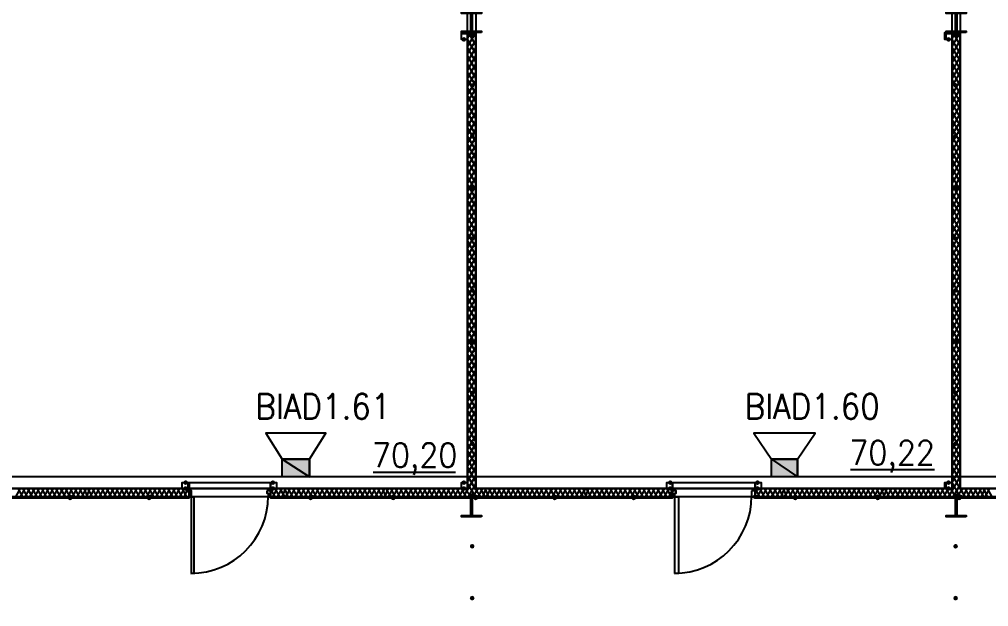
# Model space of a CAD drawing. Header units: millimetres. Extents: x 0 to 420, y 0 to 297.
# Drawn here: x 173.86 to 208.66, y 182.07 to 203.16 of the extents above; entities that cross this region are included whole.
import ezdxf

# ---------------------------------------------------------------- set-up
doc = ezdxf.new("R2010")
doc.units = ezdxf.units.MM
doc.layers.get('0').update_dxf_attribs({"linetype": 'CONTINUOUS'})
doc.styles.get("Standard").update_dxf_attribs({"font": 'STANDARD'})

msp = doc.modelspace()

# ---------------------------------------------------------------- hatches: boundary and pattern name
at = {"true_color": 0x000007}
for points in [[(190.203667, 202.607333), (190.178796, 202.547537), (190.119, 202.522667), (190.059204, 202.547537), (190.034333, 202.607333), (190.059204, 202.667129), (190.119, 202.692), (190.178796, 202.667129)], [(207.560333, 202.607333), (207.535462, 202.547537), (207.475667, 202.522667), (207.415871, 202.547537), (207.391, 202.607333), (207.415871, 202.667129), (207.475667, 202.692), (207.535462, 202.667129)], [(189.907333, 202.438), (189.882462, 202.378204), (189.822667, 202.353333), (189.762871, 202.378204), (189.738, 202.438), (189.762871, 202.497796), (189.822667, 202.522667), (189.882462, 202.497796)], [(207.306333, 202.438), (207.281462, 202.378204), (207.221667, 202.353333), (207.161871, 202.378204), (207.137, 202.438), (207.161871, 202.497796), (207.221667, 202.522667), (207.281462, 202.497796)], [(190.203667, 200.787), (190.178796, 200.727204), (190.119, 200.702333), (190.059204, 200.727204), (190.034333, 200.787), (190.059204, 200.846796), (190.119, 200.871667), (190.178796, 200.846796)], [(207.560333, 200.787), (207.535462, 200.727204), (207.475667, 200.702333), (207.415871, 200.727204), (207.391, 200.787), (207.415871, 200.846796), (207.475667, 200.871667), (207.535462, 200.846796)], [(190.203667, 198.966667), (190.178796, 198.906871), (190.119, 198.882), (190.059204, 198.906871), (190.034333, 198.966667), (190.059204, 199.026462), (190.119, 199.051333), (190.178796, 199.026463)], [(207.560333, 198.966667), (207.535462, 198.906871), (207.475667, 198.882), (207.415871, 198.906871), (207.391, 198.966667), (207.415871, 199.026462), (207.475667, 199.051333), (207.535462, 199.026463)], [(190.203667, 197.104), (190.178796, 197.044204), (190.119, 197.019333), (190.059204, 197.044204), (190.034333, 197.104), (190.059204, 197.163796), (190.119, 197.188667), (190.178796, 197.163796)], [(207.560333, 197.104), (207.535462, 197.044204), (207.475667, 197.019333), (207.415871, 197.044204), (207.391, 197.104), (207.415871, 197.163796), (207.475667, 197.188667), (207.535462, 197.163796)], [(190.203667, 195.283667), (190.178796, 195.223871), (190.119, 195.199), (190.059204, 195.223871), (190.034333, 195.283667), (190.059204, 195.343462), (190.119, 195.368333), (190.178796, 195.343463)], [(207.560333, 195.283667), (207.535462, 195.223871), (207.475667, 195.199), (207.415871, 195.223871), (207.391, 195.283667), (207.415871, 195.343462), (207.475667, 195.368333), (207.535462, 195.343463)], [(190.203667, 193.421), (190.178796, 193.361204), (190.119, 193.336333), (190.059204, 193.361204), (190.034333, 193.421), (190.059204, 193.480796), (190.119, 193.505667), (190.178796, 193.480796)], [(207.560333, 193.421), (207.535462, 193.361204), (207.475667, 193.336333), (207.415871, 193.361204), (207.391, 193.421), (207.415871, 193.480796), (207.475667, 193.505667), (207.535462, 193.480796)], [(190.203667, 191.600667), (190.178796, 191.540871), (190.119, 191.516), (190.059204, 191.540871), (190.034333, 191.600667), (190.059204, 191.660462), (190.119, 191.685333), (190.178796, 191.660463)], [(207.560333, 191.600667), (207.535462, 191.540871), (207.475667, 191.516), (207.415871, 191.540871), (207.391, 191.600667), (207.415871, 191.660462), (207.475667, 191.685333), (207.535462, 191.660463)], [(190.203667, 189.738), (190.178796, 189.678204), (190.119, 189.653333), (190.059204, 189.678204), (190.034333, 189.738), (190.059204, 189.797796), (190.119, 189.822667), (190.178796, 189.797796)], [(207.560333, 189.738), (207.535462, 189.678204), (207.475667, 189.653333), (207.415871, 189.678204), (207.391, 189.738), (207.415871, 189.797796), (207.475667, 189.822667), (207.535462, 189.797796)], [(190.203667, 187.917667), (190.178796, 187.857871), (190.119, 187.833), (190.059204, 187.857871), (190.034333, 187.917667), (190.059204, 187.977462), (190.119, 188.002333), (190.178796, 187.977463)], [(207.560333, 187.917667), (207.535462, 187.857871), (207.475667, 187.833), (207.415871, 187.857871), (207.391, 187.917667), (207.415871, 187.977462), (207.475667, 188.002333), (207.535462, 187.977463)], [(179.916667, 186.520667), (179.891796, 186.460871), (179.832, 186.436), (179.772204, 186.460871), (179.747333, 186.520667), (179.772204, 186.580462), (179.832, 186.605333), (179.891796, 186.580463)], [(183.049333, 186.520667), (183.024463, 186.460871), (182.964667, 186.436), (182.904871, 186.460871), (182.88, 186.520667), (182.904871, 186.580462), (182.964667, 186.605333), (183.024462, 186.580463)], [(189.907333, 186.520667), (189.882462, 186.460871), (189.822667, 186.436), (189.762871, 186.460871), (189.738, 186.520667), (189.762871, 186.580462), (189.822667, 186.605333), (189.882462, 186.580463)], [(197.315667, 186.520667), (197.290796, 186.460871), (197.231, 186.436), (197.171204, 186.460871), (197.146333, 186.520667), (197.171204, 186.580462), (197.231, 186.605333), (197.290796, 186.580463)], [(200.448333, 186.520667), (200.423463, 186.460871), (200.363667, 186.436), (200.303871, 186.460871), (200.279, 186.520667), (200.303871, 186.580462), (200.363667, 186.605333), (200.423462, 186.580463)], [(207.306333, 186.520667), (207.281462, 186.460871), (207.221667, 186.436), (207.161871, 186.460871), (207.137, 186.520667), (207.161871, 186.580462), (207.221667, 186.605333), (207.281462, 186.580463)], [(179.916667, 186.309), (179.891796, 186.249204), (179.832, 186.224333), (179.772204, 186.249204), (179.747333, 186.309), (179.772204, 186.368796), (179.832, 186.393667), (179.891796, 186.368796)], [(183.049333, 186.309), (183.024463, 186.249204), (182.964667, 186.224333), (182.904871, 186.249204), (182.88, 186.309), (182.904871, 186.368796), (182.964667, 186.393667), (183.024462, 186.368796)], [(189.907333, 186.309), (189.882462, 186.249204), (189.822667, 186.224333), (189.762871, 186.249204), (189.738, 186.309), (189.762871, 186.368796), (189.822667, 186.393667), (189.882462, 186.368796)], [(197.315667, 186.309), (197.290796, 186.249204), (197.231, 186.224333), (197.171204, 186.249204), (197.146333, 186.309), (197.171204, 186.368796), (197.231, 186.393667), (197.290796, 186.368796)], [(200.448333, 186.309), (200.423463, 186.249204), (200.363667, 186.224333), (200.303871, 186.249204), (200.279, 186.309), (200.303871, 186.368796), (200.363667, 186.393667), (200.423462, 186.368796)], [(207.306333, 186.309), (207.281462, 186.249204), (207.221667, 186.224333), (207.161871, 186.249204), (207.137, 186.309), (207.161871, 186.368796), (207.221667, 186.393667), (207.281462, 186.368796)], [(190.203667, 186.055), (190.178796, 185.995204), (190.119, 185.970333), (190.059204, 185.995204), (190.034333, 186.055), (190.059204, 186.114796), (190.119, 186.139667), (190.178796, 186.114796)], [(200.363667, 186.012667), (200.338796, 185.952871), (200.279, 185.928), (200.219204, 185.952871), (200.194333, 186.012667), (200.219204, 186.072462), (200.279, 186.097333), (200.338796, 186.072463)], [(207.560333, 186.055), (207.535462, 185.995204), (207.475667, 185.970333), (207.415871, 185.995204), (207.391, 186.055), (207.415871, 186.114796), (207.475667, 186.139667), (207.535462, 186.114796)], [(190.203667, 184.234667), (190.178796, 184.174871), (190.119, 184.15), (190.059204, 184.174871), (190.034333, 184.234667), (190.059204, 184.294462), (190.119, 184.319333), (190.178796, 184.294463)], [(207.560333, 184.234667), (207.535462, 184.174871), (207.475667, 184.15), (207.415871, 184.174871), (207.391, 184.234667), (207.415871, 184.294462), (207.475667, 184.319333), (207.535462, 184.294463)], [(190.203667, 182.372), (190.178796, 182.312204), (190.119, 182.287333), (190.059204, 182.312204), (190.034333, 182.372), (190.059204, 182.431796), (190.119, 182.456667), (190.178796, 182.431796)], [(207.560333, 182.372), (207.535462, 182.312204), (207.475667, 182.287333), (207.415871, 182.312204), (207.391, 182.372), (207.415871, 182.431796), (207.475667, 182.456667), (207.535462, 182.431796)]]:
    msp.add_hatch(color=0, dxfattribs=at).paths.add_polyline_path(points, flags=0)
at = {"true_color": 0x000052}
h = msp.add_hatch(color=0, dxfattribs=at)
h.paths.add_polyline_path([(184.277001, 187.367333), (183.303334, 187.367333), (184.277001, 186.732333)], flags=0)
h.paths.add_polyline_path([(183.303334, 187.367333), (184.277001, 186.732333), (183.303334, 186.732333)], flags=0)
h = msp.add_hatch(color=0, dxfattribs=at)
h.paths.add_polyline_path([(201.803001, 187.367333), (200.871668, 187.367333), (201.803001, 186.732333)], flags=0)
h.paths.add_polyline_path([(200.871668, 187.367333), (201.803001, 186.732333), (200.871668, 186.732333)], flags=0)
at = {"true_color": 0x000007}
h = msp.add_hatch(color=0, dxfattribs=at)
h.paths.add_polyline_path([(179.959, 186.012667), (172.847, 186.012667), (179.959, 185.970333)], flags=0)
h.paths.add_polyline_path([(172.847, 186.012667), (179.959, 185.970333), (172.847, 185.970333)], flags=0)
at = {"true_color": 0x0000fe}
for points in [[(175.768, 186.012667), (175.743129, 185.952871), (175.683333, 185.928), (175.623538, 185.952871), (175.598667, 186.012667), (175.623537, 186.072462), (175.683333, 186.097333), (175.743129, 186.072463)], [(175.768, 185.970333), (175.743129, 185.910537), (175.683333, 185.885667), (175.623538, 185.910537), (175.598667, 185.970333), (175.623537, 186.030129), (175.683333, 186.055), (175.743129, 186.030129)], [(178.604333, 185.970333), (178.579463, 185.910537), (178.519667, 185.885667), (178.459871, 185.910537), (178.435, 185.970333), (178.459871, 186.030129), (178.519667, 186.055), (178.579462, 186.030129)], [(178.646667, 186.012667), (178.621796, 185.952871), (178.562, 185.928), (178.502204, 185.952871), (178.477333, 186.012667), (178.502204, 186.072462), (178.562, 186.097333), (178.621796, 186.072463)], [(184.404, 185.970333), (184.379129, 185.910537), (184.319333, 185.885667), (184.259538, 185.910537), (184.234667, 185.970333), (184.259537, 186.030129), (184.319333, 186.055), (184.379129, 186.030129)], [(184.446333, 186.012667), (184.421462, 185.952871), (184.361667, 185.928), (184.301871, 185.952871), (184.277, 186.012667), (184.301871, 186.072462), (184.361667, 186.097333), (184.421462, 186.072463)], [(187.367333, 186.012667), (187.342462, 185.952871), (187.282667, 185.928), (187.222871, 185.952871), (187.198, 186.012667), (187.222871, 186.072462), (187.282667, 186.097333), (187.342462, 186.072463)], [(187.367333, 185.970333), (187.342462, 185.910537), (187.282667, 185.885667), (187.222871, 185.910537), (187.198, 185.970333), (187.222871, 186.030129), (187.282667, 186.055), (187.342462, 186.030129)], [(190.330667, 186.012667), (190.305796, 185.952871), (190.246, 185.928), (190.186204, 185.952871), (190.161333, 186.012667), (190.186204, 186.072462), (190.246, 186.097333), (190.305796, 186.072463)], [(190.330667, 186.012667), (190.305796, 185.952871), (190.246, 185.928), (190.186204, 185.952871), (190.161333, 186.012667), (190.186204, 186.072462), (190.246, 186.097333), (190.305796, 186.072463)], [(190.330667, 185.970333), (190.305796, 185.910537), (190.246, 185.885667), (190.186204, 185.910537), (190.161333, 185.970333), (190.186204, 186.030129), (190.246, 186.055), (190.305796, 186.030129)], [(193.167, 186.012667), (193.142129, 185.952871), (193.082333, 185.928), (193.022538, 185.952871), (192.997667, 186.012667), (193.022537, 186.072462), (193.082333, 186.097333), (193.142129, 186.072463)], [(193.167, 185.970333), (193.142129, 185.910537), (193.082333, 185.885667), (193.022538, 185.910537), (192.997667, 185.970333), (193.022537, 186.030129), (193.082333, 186.055), (193.142129, 186.030129)], [(196.003333, 186.012667), (195.978462, 185.952871), (195.918667, 185.928), (195.858871, 185.952871), (195.834, 186.012667), (195.858871, 186.072462), (195.918667, 186.097333), (195.978462, 186.072463)], [(196.003333, 185.970333), (195.978462, 185.910537), (195.918667, 185.885667), (195.858871, 185.910537), (195.834, 185.970333), (195.858871, 186.030129), (195.918667, 186.055), (195.978462, 186.030129)], [(201.803, 186.012667), (201.778129, 185.952871), (201.718333, 185.928), (201.658537, 185.952871), (201.633667, 186.012667), (201.658537, 186.072462), (201.718333, 186.097333), (201.778129, 186.072463)], [(201.803, 185.970333), (201.778129, 185.910537), (201.718333, 185.885667), (201.658537, 185.910537), (201.633667, 185.970333), (201.658537, 186.030129), (201.718333, 186.055), (201.778129, 186.030129)], [(204.766333, 186.012667), (204.741462, 185.952871), (204.681667, 185.928), (204.621871, 185.952871), (204.597, 186.012667), (204.621871, 186.072462), (204.681667, 186.097333), (204.741462, 186.072463)], [(204.766333, 185.970333), (204.741462, 185.910537), (204.681667, 185.885667), (204.621871, 185.910537), (204.597, 185.970333), (204.621871, 186.030129), (204.681667, 186.055), (204.741462, 186.030129)], [(207.687333, 185.970333), (207.662463, 185.910537), (207.602667, 185.885667), (207.542871, 185.910537), (207.518, 185.970333), (207.542871, 186.030129), (207.602667, 186.055), (207.662462, 186.030129)], [(207.729667, 186.012667), (207.704796, 185.952871), (207.645, 185.928), (207.585204, 185.952871), (207.560333, 186.012667), (207.585204, 186.072462), (207.645, 186.097333), (207.704796, 186.072463)], [(207.729667, 186.012667), (207.704796, 185.952871), (207.645, 185.928), (207.585204, 185.952871), (207.560333, 186.012667), (207.585204, 186.072462), (207.645, 186.097333), (207.704796, 186.072463)]]:
    msp.add_hatch(color=0, dxfattribs=at).paths.add_polyline_path(points, flags=0)
at = {"true_color": 0x000007}
h = msp.add_hatch(color=0, dxfattribs=at)
h.paths.add_polyline_path([(190.246, 186.012667), (182.88, 186.012667), (190.246, 185.970333)], flags=0)
h.paths.add_polyline_path([(182.88, 186.012667), (190.246, 185.970333), (182.88, 185.970333)], flags=0)
h = msp.add_hatch(color=0, dxfattribs=at)
h.paths.add_polyline_path([(197.315667, 186.012667), (190.246, 186.012667), (197.315667, 185.970333)], flags=0)
h.paths.add_polyline_path([(190.246, 186.012667), (197.315667, 185.970333), (190.246, 185.970333)], flags=0)
h = msp.add_hatch(color=0, dxfattribs=at)
h.paths.add_polyline_path([(207.602667, 186.012667), (200.279, 186.012667), (207.602667, 185.970333)], flags=0)
h.paths.add_polyline_path([(200.279, 186.012667), (207.602667, 185.970333), (200.279, 185.970333)], flags=0)
h = msp.add_hatch(color=0, dxfattribs=at)
h.paths.add_polyline_path([(214.714667, 186.012667), (207.645, 186.012667), (214.714667, 185.970333)], flags=0)
h.paths.add_polyline_path([(207.645, 186.012667), (214.714667, 185.970333), (207.645, 185.970333)], flags=0)

# ---------------------------------------------------------------- linework, layer by layer
at = {"color": 0, "true_color": 0x00002b}
for points in [[(189.949667, 220.810667), (172.847, 220.810667), (172.847, 186.309), (189.949667, 186.309)], [(207.348667, 186.309), (207.348667, 220.810667), (190.246, 220.810667), (190.246, 186.309)], [(207.645, 186.309), (224.747667, 186.309), (224.747667, 220.810667), (207.645, 220.810667)]]:
    msp.add_lwpolyline(points, close=True, dxfattribs=at)
at = {"color": 0, "true_color": 0x000007}
for points in [[(190.457667, 202.692), (189.738, 202.692), (189.738, 202.734333), (190.076667, 202.734333), (190.076667, 203.369333), (189.738, 203.369333), (189.738, 203.411667), (190.457667, 203.411667), (190.457667, 203.369333), (190.119, 203.369333), (190.119, 202.734333), (190.457667, 202.734333)], [(207.856667, 202.692), (207.137, 202.692), (207.137, 202.734333), (207.475667, 202.734333), (207.475667, 203.369333), (207.137, 203.369333), (207.137, 203.411667), (207.856667, 203.411667), (207.856667, 203.369333), (207.518, 203.369333), (207.518, 202.734333), (207.856667, 202.734333)], [(189.949667, 202.438), (189.738, 202.438), (189.738, 202.649667), (189.949667, 202.649667), (189.949667, 202.438), (189.738, 202.438), (189.738, 202.692), (189.949667, 202.692)], [(207.348667, 202.438), (207.137, 202.438), (207.137, 202.649667), (207.348667, 202.649667), (207.348667, 202.438), (207.094667, 202.438), (207.094667, 202.692), (207.348667, 202.692)], [(179.705, 186.520667), (179.916667, 186.520667), (179.916667, 186.309), (179.705, 186.309), (179.705, 186.520667), (179.959, 186.520667), (179.959, 186.309), (179.705, 186.309)], [(182.88, 186.520667), (183.091667, 186.520667), (183.091667, 186.309), (182.88, 186.309), (182.88, 186.520667), (183.091667, 186.520667), (183.091667, 186.309), (182.88, 186.309)], [(189.949667, 186.309), (189.738, 186.309), (189.738, 186.520667), (189.949667, 186.520667), (189.949667, 186.309), (189.738, 186.309), (189.738, 186.520667), (189.949667, 186.520667)], [(197.104, 186.520667), (197.315667, 186.520667), (197.315667, 186.309), (197.104, 186.309), (197.104, 186.520667), (197.315667, 186.520667), (197.315667, 186.309), (197.104, 186.309)], [(200.279, 186.520667), (200.490667, 186.520667), (200.490667, 186.309), (200.279, 186.309), (200.279, 186.520667), (200.490667, 186.520667), (200.490667, 186.309), (200.279, 186.309)], [(207.348667, 186.309), (207.137, 186.309), (207.137, 186.520667), (207.348667, 186.520667), (207.348667, 186.309), (207.094667, 186.309), (207.094667, 186.520667), (207.348667, 186.520667)], [(179.959, 186.224333), (179.959, 186.012667), (180.043667, 186.012667), (180.043667, 186.139667), (180.043667, 186.224333)], [(182.753, 186.224333), (182.753, 186.139667), (182.795333, 186.139667), (182.795333, 186.012667), (182.88, 186.012667), (182.88, 186.224333)], [(197.315667, 186.224333), (197.315667, 186.012667), (197.400333, 186.012667), (197.400333, 186.139667), (197.442667, 186.139667), (197.442667, 186.224333)], [(200.152, 186.224333), (200.152, 186.139667), (200.152, 186.012667), (200.279, 186.012667), (200.279, 186.224333)], [(179.959, 186.012667), (172.847, 186.012667), (179.959, 185.970333)], [(172.847, 186.012667), (179.959, 185.970333), (172.847, 185.970333)], [(179.959, 186.012667), (179.959, 185.970333), (172.847, 185.970333), (172.847, 186.012667), (179.959, 186.012667), (172.847, 186.012667), (172.847, 185.970333), (179.959, 185.970333)], [(180.043667, 183.261), (180.043667, 186.012667), (180.128333, 186.012667), (180.128333, 183.261)], [(190.246, 186.012667), (182.88, 186.012667), (190.246, 185.970333)], [(182.88, 186.012667), (190.246, 185.970333), (182.88, 185.970333)], [(182.88, 185.970333), (190.246, 185.970333), (190.246, 186.012667), (182.88, 186.012667)], [(182.88, 185.970333), (190.246, 185.970333), (190.246, 186.012667), (182.88, 186.012667)], [(190.457667, 185.293), (189.738, 185.293), (189.738, 185.335333), (190.076667, 185.335333), (190.076667, 185.970333), (189.738, 185.970333), (189.738, 186.012667), (190.457667, 186.012667), (190.457667, 185.970333), (190.119, 185.970333), (190.119, 185.335333), (190.457667, 185.335333)], [(197.315667, 186.012667), (190.246, 186.012667), (197.315667, 185.970333)], [(190.246, 186.012667), (197.315667, 185.970333), (190.246, 185.970333)], [(197.315667, 186.012667), (197.315667, 185.970333), (190.246, 185.970333), (190.246, 186.012667), (197.315667, 186.012667), (190.246, 186.012667), (190.246, 185.970333), (197.315667, 185.970333)], [(197.400333, 183.261), (197.400333, 186.012667), (197.527333, 186.012667), (197.527333, 183.261)], [(207.602667, 186.012667), (200.279, 186.012667), (207.602667, 185.970333)], [(200.279, 186.012667), (207.602667, 185.970333), (200.279, 185.970333)], [(200.279, 185.970333), (207.602667, 185.970333), (207.602667, 186.012667), (200.279, 186.012667)], [(200.279, 185.970333), (207.602667, 185.970333), (207.602667, 186.012667), (200.279, 186.012667)], [(207.856667, 185.293), (207.137, 185.293), (207.137, 185.335333), (207.475667, 185.335333), (207.475667, 185.970333), (207.137, 185.970333), (207.137, 186.012667), (207.856667, 186.012667), (207.856667, 185.970333), (207.518, 185.970333), (207.518, 185.335333), (207.856667, 185.335333)], [(214.714667, 186.012667), (207.645, 186.012667), (214.714667, 185.970333)], [(207.645, 186.012667), (214.714667, 185.970333), (207.645, 185.970333)], [(214.714667, 186.012667), (214.714667, 185.970333), (207.645, 185.970333), (207.645, 186.012667), (214.714667, 186.012667), (207.645, 186.012667), (207.645, 185.970333), (214.714667, 185.970333)]]:
    msp.add_lwpolyline(points, close=True, dxfattribs=at)
for points in [[(190.076667, 202.692), (190.076667, 203.411667)], [(207.475667, 202.692), (207.475667, 203.411667)], [(189.738, 202.692), (189.738, 202.734333)], [(189.822667, 202.649667), (189.822667, 202.692)], [(189.907333, 202.692), (189.907333, 202.734333)], [(189.949667, 202.480333), (190.076667, 202.692)], [(189.949667, 202.184), (190.246, 202.692)], [(190.246, 186.309), (190.246, 202.692), (189.949667, 202.692), (189.949667, 186.309)], [(190.246, 202.226333), (189.992, 202.692)], [(190.246, 202.522667), (190.161333, 202.692)], [(190.288333, 202.692), (190.288333, 202.734333)], [(190.457667, 202.692), (190.457667, 202.734333)], [(207.137, 202.692), (207.137, 202.734333)], [(207.221667, 202.649667), (207.221667, 202.692)], [(207.306333, 202.692), (207.306333, 202.734333)], [(207.348667, 202.480333), (207.475667, 202.692)], [(207.348667, 202.184), (207.645, 202.692)], [(207.645, 186.309), (207.645, 202.692), (207.348667, 202.692), (207.348667, 186.309)], [(207.645, 202.226333), (207.391, 202.692)], [(207.645, 202.522667), (207.560333, 202.692)], [(207.645, 202.692), (207.645, 202.734333)], [(207.856667, 202.692), (207.856667, 202.734333)], [(190.246, 201.93), (189.949667, 202.438)], [(189.949667, 201.93), (190.246, 202.395667)], [(207.645, 201.93), (207.348667, 202.438)], [(207.348667, 201.887667), (207.645, 202.395667)], [(189.949667, 201.633667), (190.246, 202.141667)], [(190.246, 201.633667), (189.949667, 202.141667)], [(189.949667, 201.337333), (190.246, 201.845333)], [(190.246, 201.337333), (189.949667, 201.845333)], [(207.645, 201.676), (207.348667, 202.141667)], [(207.348667, 201.591333), (207.645, 202.099333)], [(207.645, 201.379667), (207.348667, 201.887667)], [(189.949667, 201.041), (190.246, 201.549)], [(190.246, 201.041), (189.949667, 201.549)], [(207.348667, 201.295), (207.645, 201.803)], [(207.645, 201.083333), (207.348667, 201.591333)], [(207.348667, 201.041), (207.645, 201.506667)], [(189.949667, 200.744667), (190.246, 201.252667)], [(190.246, 200.787), (189.949667, 201.252667)], [(207.645, 200.787), (207.348667, 201.295)], [(207.348667, 200.744667), (207.645, 201.252667)], [(190.246, 200.490667), (189.949667, 200.998667)], [(189.949667, 200.448333), (190.246, 200.956333)], [(207.645, 200.490667), (207.348667, 200.998667)], [(207.348667, 200.448333), (207.645, 200.956333)], [(190.246, 200.194333), (189.949667, 200.702333)], [(189.949667, 200.194333), (190.246, 200.66)], [(207.645, 200.194333), (207.348667, 200.702333)], [(207.348667, 200.152), (207.645, 200.66)], [(189.949667, 199.898), (190.246, 200.406)], [(190.246, 199.898), (189.949667, 200.406)], [(189.949667, 199.601667), (190.246, 200.109667)], [(190.246, 199.601667), (189.949667, 200.109667)], [(207.645, 199.940333), (207.348667, 200.406)], [(207.348667, 199.855667), (207.645, 200.363667)], [(207.645, 199.644), (207.348667, 200.152)], [(189.949667, 199.305333), (190.246, 199.813333)], [(190.246, 199.305333), (189.949667, 199.813333)], [(207.348667, 199.559333), (207.645, 200.067333)], [(207.645, 199.347667), (207.348667, 199.855667)], [(207.348667, 199.263), (207.645, 199.771)], [(189.949667, 199.009), (190.246, 199.517)], [(190.246, 199.009), (189.949667, 199.517)], [(207.645, 199.051333), (207.348667, 199.559333)], [(207.348667, 199.009), (207.645, 199.474667)], [(190.246, 198.755), (189.949667, 199.263)], [(189.949667, 198.712667), (190.246, 199.220667)], [(207.645, 198.755), (207.348667, 199.263)], [(207.348667, 198.712667), (207.645, 199.220667)], [(190.246, 198.458667), (189.949667, 198.966667)], [(189.949667, 198.416333), (190.246, 198.924333)], [(207.645, 198.458667), (207.348667, 198.966667)], [(207.348667, 198.416333), (207.645, 198.924333)], [(190.246, 198.162333), (189.949667, 198.670333)], [(189.949667, 198.162333), (190.246, 198.628)], [(189.949667, 197.866), (190.246, 198.374)], [(190.246, 197.866), (189.949667, 198.374)], [(207.645, 198.162333), (207.348667, 198.670333)], [(207.348667, 198.12), (207.645, 198.628)], [(207.645, 197.908333), (207.348667, 198.374)], [(189.949667, 197.569667), (190.246, 198.077667)], [(190.246, 197.569667), (189.949667, 198.077667)], [(207.348667, 197.823667), (207.645, 198.331667)], [(207.645, 197.612), (207.348667, 198.12)], [(207.348667, 197.527333), (207.645, 198.035333)], [(189.949667, 197.273333), (190.246, 197.781333)], [(190.246, 197.273333), (189.949667, 197.781333)], [(207.645, 197.315667), (207.348667, 197.823667)], [(207.348667, 197.273333), (207.645, 197.739)], [(189.949667, 196.977), (190.246, 197.485)], [(190.246, 197.019333), (189.949667, 197.485)], [(207.645, 197.019333), (207.348667, 197.527333)], [(207.348667, 196.977), (207.645, 197.485)], [(190.246, 196.723), (189.949667, 197.231)], [(189.949667, 196.680667), (190.246, 197.188667)], [(207.645, 196.723), (207.348667, 197.231)], [(207.348667, 196.680667), (207.645, 197.188667)], [(190.246, 196.426667), (189.949667, 196.934667)], [(189.949667, 196.426667), (190.246, 196.892333)], [(189.949667, 196.130333), (190.246, 196.638333)], [(190.246, 196.130333), (189.949667, 196.638333)], [(207.645, 196.426667), (207.348667, 196.934667)], [(207.348667, 196.384333), (207.645, 196.892333)], [(207.645, 196.172667), (207.348667, 196.638333)], [(189.949667, 195.834), (190.246, 196.342)], [(190.246, 195.834), (189.949667, 196.342)], [(207.348667, 196.088), (207.645, 196.596)], [(207.645, 195.876333), (207.348667, 196.384333)], [(207.348667, 195.791667), (207.645, 196.299667)], [(189.949667, 195.537667), (190.246, 196.045667)], [(190.246, 195.537667), (189.949667, 196.045667)], [(207.645, 195.58), (207.348667, 196.088)], [(207.348667, 195.495333), (207.645, 196.003333)], [(189.949667, 195.241333), (190.246, 195.749333)], [(190.246, 195.241333), (189.949667, 195.749333)], [(207.645, 195.283667), (207.348667, 195.791667)], [(207.348667, 195.241333), (207.645, 195.707)], [(189.949667, 194.945), (190.246, 195.453)], [(190.246, 194.987333), (189.949667, 195.453)], [(207.645, 194.987333), (207.348667, 195.495333)], [(207.348667, 194.945), (207.645, 195.453)], [(190.246, 194.691), (189.949667, 195.199)], [(189.949667, 194.648667), (190.246, 195.156667)], [(190.246, 194.394667), (189.949667, 194.902667)], [(207.645, 194.691), (207.348667, 195.199)], [(207.348667, 194.648667), (207.645, 195.156667)], [(207.645, 194.394667), (207.348667, 194.902667)], [(189.949667, 194.394667), (190.246, 194.860333)], [(189.949667, 194.098333), (190.246, 194.606333)], [(190.246, 194.098333), (189.949667, 194.606333)], [(207.348667, 194.352333), (207.645, 194.860333)], [(207.645, 194.140667), (207.348667, 194.606333)], [(207.348667, 194.056), (207.645, 194.564)], [(189.949667, 193.802), (190.246, 194.31)], [(190.246, 193.802), (189.949667, 194.31)], [(207.645, 193.844333), (207.348667, 194.352333)], [(207.348667, 193.759667), (207.645, 194.267667)], [(189.949667, 193.505667), (190.246, 194.013667)], [(190.246, 193.505667), (189.949667, 194.013667)], [(207.645, 193.548), (207.348667, 194.056)], [(207.348667, 193.505667), (207.645, 193.971333)], [(189.949667, 193.209333), (190.246, 193.717333)], [(190.246, 193.251667), (189.949667, 193.717333)], [(207.645, 193.251667), (207.348667, 193.759667)], [(207.348667, 193.209333), (207.645, 193.717333)], [(190.246, 192.955333), (189.949667, 193.463333)], [(189.949667, 192.913), (190.246, 193.421)], [(190.246, 192.659), (189.949667, 193.167)], [(207.645, 192.955333), (207.348667, 193.463333)], [(207.348667, 192.913), (207.645, 193.421)], [(207.645, 192.659), (207.348667, 193.167)], [(189.949667, 192.659), (190.246, 193.124667)], [(189.949667, 192.362667), (190.246, 192.870667)], [(190.246, 192.362667), (189.949667, 192.870667)], [(207.348667, 192.616667), (207.645, 193.124667)], [(207.645, 192.405), (207.348667, 192.870667)], [(207.348667, 192.320333), (207.645, 192.828333)], [(189.949667, 192.066333), (190.246, 192.574333)], [(190.246, 192.066333), (189.949667, 192.574333)], [(207.645, 192.108667), (207.348667, 192.616667)], [(207.348667, 192.024), (207.645, 192.532)], [(189.949667, 191.77), (190.246, 192.278)], [(190.246, 191.77), (189.949667, 192.278)], [(207.645, 191.812333), (207.348667, 192.320333)], [(207.348667, 191.727667), (207.645, 192.235667)], [(189.949667, 191.473667), (190.246, 191.981667)], [(190.246, 191.473667), (189.949667, 191.981667)], [(207.645, 191.516), (207.348667, 192.024)], [(207.348667, 191.473667), (207.645, 191.939333)], [(189.949667, 191.177333), (190.246, 191.685333)], [(190.246, 191.219667), (189.949667, 191.685333)], [(190.246, 190.923333), (189.949667, 191.431333)], [(189.949667, 190.881), (190.246, 191.389)], [(207.645, 191.219667), (207.348667, 191.727667)], [(207.348667, 191.177333), (207.645, 191.685333)], [(207.645, 190.923333), (207.348667, 191.431333)], [(207.348667, 190.881), (207.645, 191.389)], [(190.246, 190.627), (189.949667, 191.135)], [(189.949667, 190.627), (190.246, 191.092667)], [(207.645, 190.627), (207.348667, 191.135)], [(207.348667, 190.584667), (207.645, 191.092667)], [(189.949667, 190.330667), (190.246, 190.838667)], [(190.246, 190.330667), (189.949667, 190.838667)], [(207.645, 190.373), (207.348667, 190.838667)], [(207.348667, 190.288333), (207.645, 190.796333)], [(189.949667, 190.034333), (190.246, 190.542333)], [(190.246, 190.034333), (189.949667, 190.542333)], [(207.645, 190.076667), (207.348667, 190.584667)], [(207.348667, 189.992), (207.645, 190.5)], [(189.949667, 189.738), (190.246, 190.246)], [(190.246, 189.738), (189.949667, 190.246)], [(207.645, 189.780333), (207.348667, 190.288333)], [(207.348667, 189.738), (207.645, 190.203667)], [(189.949667, 189.441667), (190.246, 189.949667)], [(190.246, 189.484), (189.949667, 189.949667)], [(190.246, 189.187667), (189.949667, 189.695667)], [(189.949667, 189.145333), (190.246, 189.653333)], [(207.645, 189.484), (207.348667, 189.992)], [(207.348667, 189.441667), (207.645, 189.949667)], [(207.645, 189.187667), (207.348667, 189.695667)], [(207.348667, 189.145333), (207.645, 189.653333)], [(190.246, 188.891333), (189.949667, 189.399333)], [(189.949667, 188.891333), (190.246, 189.357)], [(207.645, 188.891333), (207.348667, 189.399333)], [(207.348667, 188.849), (207.645, 189.357)], [(189.949667, 188.595), (190.246, 189.103)], [(190.246, 188.595), (189.949667, 189.103)], [(207.645, 188.637333), (207.348667, 189.103)], [(207.348667, 188.552667), (207.645, 189.060667)], [(189.949667, 188.298667), (190.246, 188.806667)], [(190.246, 188.298667), (189.949667, 188.806667)], [(207.645, 188.341), (207.348667, 188.849)], [(207.348667, 188.256333), (207.645, 188.764333)], [(189.949667, 188.002333), (190.246, 188.510333)], [(190.246, 188.002333), (189.949667, 188.510333)], [(207.645, 188.044667), (207.348667, 188.552667)], [(207.348667, 187.96), (207.645, 188.468)], [(189.949667, 187.706), (190.246, 188.214)], [(190.246, 187.706), (189.949667, 188.214)], [(189.949667, 187.409667), (190.246, 187.917667)], [(190.246, 187.452), (189.949667, 187.917667)], [(207.645, 187.748333), (207.348667, 188.256333)], [(207.348667, 187.706), (207.645, 188.171667)], [(207.645, 187.452), (207.348667, 187.96)], [(207.348667, 187.409667), (207.645, 187.917667)], [(190.246, 187.155667), (189.949667, 187.663667)], [(189.949667, 187.113333), (190.246, 187.621333)], [(207.645, 187.155667), (207.348667, 187.663667)], [(207.348667, 187.113333), (207.645, 187.621333)], [(190.246, 186.859333), (189.949667, 187.367333)], [(189.949667, 186.859333), (190.246, 187.325)], [(207.645, 186.859333), (207.348667, 187.367333)], [(207.348667, 186.817), (207.645, 187.325)], [(186.563, 186.901667), (189.526333, 186.901667)], [(189.949667, 186.563), (190.246, 187.071)], [(190.246, 186.563), (189.949667, 187.071)], [(203.708, 186.986333), (206.713667, 186.986333)], [(207.645, 186.605333), (207.348667, 187.071)], [(207.348667, 186.520667), (207.645, 187.028667)], [(179.959, 186.436), (179.959, 186.520667), (181.398333, 186.520667)], [(181.398333, 186.520667), (182.88, 186.520667), (182.88, 186.436)], [(189.949667, 186.266667), (190.246, 186.774667)], [(190.246, 186.266667), (189.949667, 186.774667)], [(197.315667, 186.436), (197.315667, 186.520667), (198.797333, 186.520667)], [(198.797333, 186.520667), (200.279, 186.520667), (200.279, 186.436)], [(207.645, 186.309), (207.348667, 186.817)], [(207.348667, 186.224333), (207.645, 186.732333)], [(207.645, 186.012667), (207.348667, 186.520667)], [(179.959, 186.309), (172.847, 186.309)], [(173.736, 186.012667), (173.905333, 186.309)], [(173.99, 186.012667), (173.820667, 186.309)], [(173.905333, 186.012667), (174.074667, 186.309)], [(174.159333, 186.012667), (173.99, 186.309)], [(174.074667, 186.012667), (174.244, 186.309)], [(174.328667, 186.012667), (174.159333, 186.309)], [(174.244, 186.012667), (174.413333, 186.309)], [(174.498, 186.012667), (174.328667, 186.309)], [(174.413333, 186.012667), (174.582667, 186.309)], [(174.667333, 186.012667), (174.498, 186.309)], [(174.582667, 186.012667), (174.752, 186.309)], [(174.836667, 186.012667), (174.667333, 186.309)], [(174.752, 186.012667), (174.921333, 186.309)], [(175.006, 186.012667), (174.836667, 186.309)], [(174.921333, 186.012667), (175.090667, 186.309)], [(175.175333, 186.012667), (175.006, 186.309)], [(175.090667, 186.012667), (175.26, 186.309)], [(175.344667, 186.012667), (175.175333, 186.309)], [(175.26, 186.012667), (175.429333, 186.309)], [(175.514, 186.012667), (175.344667, 186.309)], [(175.429333, 186.012667), (175.598667, 186.309)], [(175.683333, 186.012667), (175.514, 186.309)], [(175.598667, 186.012667), (175.768, 186.309)], [(175.852667, 186.012667), (175.683333, 186.309)], [(175.768, 186.012667), (175.937333, 186.309)], [(176.022, 186.012667), (175.852667, 186.309)], [(175.937333, 186.012667), (176.106667, 186.309)], [(176.191333, 186.012667), (176.022, 186.309)], [(176.106667, 186.012667), (176.276, 186.309)], [(176.318333, 186.012667), (176.191333, 186.309)], [(176.276, 186.012667), (176.403, 186.309)], [(176.487667, 186.012667), (176.318333, 186.309)], [(176.403, 186.012667), (176.572333, 186.309)], [(176.657, 186.012667), (176.487667, 186.309)], [(176.572333, 186.012667), (176.741667, 186.309)], [(176.826333, 186.012667), (176.657, 186.309)], [(176.741667, 186.012667), (176.911, 186.309)], [(176.995667, 186.012667), (176.826333, 186.309)], [(176.911, 186.012667), (177.080333, 186.309)], [(177.165, 186.012667), (176.995667, 186.309)], [(177.080333, 186.012667), (177.249667, 186.309)], [(177.334333, 186.012667), (177.165, 186.309)], [(177.249667, 186.012667), (177.419, 186.309)], [(177.503667, 186.012667), (177.334333, 186.309)], [(177.419, 186.012667), (177.588333, 186.309)], [(177.673, 186.012667), (177.503667, 186.309)], [(177.588333, 186.012667), (177.757667, 186.309)], [(177.842333, 186.012667), (177.673, 186.309)], [(177.757667, 186.012667), (177.927, 186.309)], [(178.011667, 186.012667), (177.842333, 186.309)], [(177.927, 186.012667), (178.096333, 186.309)], [(178.181, 186.012667), (178.011667, 186.309)], [(178.096333, 186.012667), (178.265667, 186.309)], [(178.350333, 186.012667), (178.181, 186.309)], [(178.265667, 186.012667), (178.435, 186.309)], [(178.519667, 186.012667), (178.350333, 186.309)], [(178.435, 186.012667), (178.604333, 186.309)], [(178.689, 186.012667), (178.519667, 186.309)], [(178.604333, 186.012667), (178.773667, 186.309)], [(178.858333, 186.012667), (178.689, 186.309)], [(178.773667, 186.012667), (178.943, 186.309)], [(179.027667, 186.012667), (178.858333, 186.309)], [(178.943, 186.012667), (179.112333, 186.309)], [(179.197, 186.012667), (179.027667, 186.309)], [(179.112333, 186.012667), (179.281667, 186.309)], [(179.366333, 186.012667), (179.197, 186.309)], [(179.281667, 186.012667), (179.451, 186.309)], [(179.535667, 186.012667), (179.366333, 186.309)], [(179.451, 186.012667), (179.620333, 186.309)], [(179.705, 186.012667), (179.535667, 186.309)], [(179.620333, 186.012667), (179.789667, 186.309)], [(179.874333, 186.012667), (179.705, 186.309)], [(179.789667, 186.012667), (179.916667, 186.309)], [(179.959, 186.139667), (179.874333, 186.309)], [(181.398333, 186.309), (179.959, 186.309), (179.959, 186.436)], [(179.959, 186.012667), (179.959, 186.224333), (179.959, 186.309)], [(179.959, 186.309), (179.959, 186.224333), (179.959, 186.012667), (179.959, 186.224333)], [(182.88, 186.436), (182.88, 186.309), (181.398333, 186.309)], [(182.88, 186.139667), (182.964667, 186.309)], [(183.049333, 186.012667), (182.88, 186.309)], [(182.88, 186.012667), (182.88, 186.224333), (182.88, 186.309)], [(182.88, 186.309), (182.88, 186.224333), (182.88, 186.012667), (182.88, 186.224333)], [(189.949667, 186.309), (182.88, 186.309)], [(182.964667, 186.012667), (183.134, 186.309)], [(183.218667, 186.012667), (183.049333, 186.309)], [(183.134, 186.012667), (183.303333, 186.309)], [(183.388, 186.012667), (183.218667, 186.309)], [(183.303333, 186.012667), (183.430333, 186.309)], [(183.515, 186.012667), (183.388, 186.309)], [(183.430333, 186.012667), (183.599667, 186.309)], [(183.684333, 186.012667), (183.515, 186.309)], [(183.599667, 186.012667), (183.769, 186.309)], [(183.853667, 186.012667), (183.684333, 186.309)], [(183.769, 186.012667), (183.938333, 186.309)], [(184.023, 186.012667), (183.853667, 186.309)], [(183.938333, 186.012667), (184.107667, 186.309)], [(184.192333, 186.012667), (184.023, 186.309)], [(184.107667, 186.012667), (184.277, 186.309)], [(184.361667, 186.012667), (184.192333, 186.309)], [(184.277, 186.012667), (184.446333, 186.309)], [(184.531, 186.012667), (184.361667, 186.309)], [(184.446333, 186.012667), (184.615667, 186.309)], [(184.700333, 186.012667), (184.531, 186.309)], [(184.615667, 186.012667), (184.785, 186.309)], [(184.869667, 186.012667), (184.700333, 186.309)], [(184.785, 186.012667), (184.954333, 186.309)], [(185.039, 186.012667), (184.869667, 186.309)], [(184.954333, 186.012667), (185.123667, 186.309)], [(185.208333, 186.012667), (185.039, 186.309)], [(185.123667, 186.012667), (185.293, 186.309)], [(185.377667, 186.012667), (185.208333, 186.309)], [(185.293, 186.012667), (185.462333, 186.309)], [(185.547, 186.012667), (185.377667, 186.309)], [(185.462333, 186.012667), (185.631667, 186.309)], [(185.716333, 186.012667), (185.547, 186.309)], [(185.631667, 186.012667), (185.801, 186.309)], [(185.885667, 186.012667), (185.716333, 186.309)], [(185.801, 186.012667), (185.970333, 186.309)], [(186.055, 186.012667), (185.885667, 186.309)], [(185.970333, 186.012667), (186.139667, 186.309)], [(186.224333, 186.012667), (186.055, 186.309)], [(186.139667, 186.012667), (186.309, 186.309)], [(186.393667, 186.012667), (186.224333, 186.309)], [(186.309, 186.012667), (186.478333, 186.309)], [(186.563, 186.012667), (186.393667, 186.309)], [(186.478333, 186.012667), (186.647667, 186.309)], [(186.732333, 186.012667), (186.563, 186.309)], [(186.647667, 186.012667), (186.817, 186.309)], [(186.901667, 186.012667), (186.732333, 186.309)], [(186.817, 186.012667), (186.986333, 186.309)], [(187.028667, 186.012667), (186.901667, 186.309)], [(186.986333, 186.012667), (187.113333, 186.309)], [(187.198, 186.012667), (187.028667, 186.309)], [(187.113333, 186.012667), (187.282667, 186.309)], [(187.367333, 186.012667), (187.198, 186.309)], [(187.282667, 186.012667), (187.452, 186.309)], [(187.536667, 186.012667), (187.367333, 186.309)], [(187.452, 186.012667), (187.621333, 186.309)], [(187.706, 186.012667), (187.536667, 186.309)], [(187.621333, 186.012667), (187.790667, 186.309)], [(187.875333, 186.012667), (187.706, 186.309)], [(187.790667, 186.012667), (187.96, 186.309)], [(188.044667, 186.012667), (187.875333, 186.309)], [(187.96, 186.012667), (188.129333, 186.309)], [(188.214, 186.012667), (188.044667, 186.309)], [(188.129333, 186.012667), (188.298667, 186.309)], [(188.383333, 186.012667), (188.214, 186.309)], [(188.298667, 186.012667), (188.468, 186.309)], [(188.552667, 186.012667), (188.383333, 186.309)], [(188.468, 186.012667), (188.637333, 186.309)], [(188.722, 186.012667), (188.552667, 186.309)], [(188.637333, 186.012667), (188.806667, 186.309)], [(188.891333, 186.012667), (188.722, 186.309)], [(188.806667, 186.012667), (188.976, 186.309)], [(189.060667, 186.012667), (188.891333, 186.309)], [(188.976, 186.012667), (189.145333, 186.309)], [(189.23, 186.012667), (189.060667, 186.309)], [(189.145333, 186.012667), (189.314667, 186.309)], [(189.399333, 186.012667), (189.23, 186.309)], [(189.314667, 186.012667), (189.484, 186.309)], [(189.568667, 186.012667), (189.399333, 186.309)], [(189.484, 186.012667), (189.653333, 186.309)], [(189.738, 186.012667), (189.568667, 186.309)], [(189.653333, 186.012667), (189.822667, 186.309)], [(189.907333, 186.012667), (189.738, 186.309)], [(189.822667, 186.012667), (189.949667, 186.266667)], [(189.949667, 186.182), (189.907333, 186.309)], [(190.246, 186.012667), (189.949667, 186.478333)], [(190.076667, 186.012667), (189.949667, 186.182)], [(189.992, 186.012667), (190.246, 186.478333)], [(190.161333, 186.012667), (190.246, 186.182)], [(190.246, 186.182), (190.330667, 186.309)], [(197.315667, 186.309), (190.246, 186.309)], [(190.415333, 186.012667), (190.246, 186.266667)], [(190.330667, 186.012667), (190.5, 186.309)], [(190.584667, 186.012667), (190.415333, 186.309)], [(190.5, 186.012667), (190.627, 186.309)], [(190.711667, 186.012667), (190.584667, 186.309)], [(190.627, 186.012667), (190.796333, 186.309)], [(190.881, 186.012667), (190.711667, 186.309)], [(190.796333, 186.012667), (190.965667, 186.309)], [(191.050333, 186.012667), (190.881, 186.309)], [(190.965667, 186.012667), (191.135, 186.309)], [(191.219667, 186.012667), (191.050333, 186.309)], [(191.135, 186.012667), (191.304333, 186.309)], [(191.389, 186.012667), (191.219667, 186.309)], [(191.304333, 186.012667), (191.473667, 186.309)], [(191.558333, 186.012667), (191.389, 186.309)], [(191.473667, 186.012667), (191.643, 186.309)], [(191.727667, 186.012667), (191.558333, 186.309)], [(191.643, 186.012667), (191.812333, 186.309)], [(191.897, 186.012667), (191.727667, 186.309)], [(191.812333, 186.012667), (191.981667, 186.309)], [(192.066333, 186.012667), (191.897, 186.309)], [(191.981667, 186.012667), (192.151, 186.309)], [(192.235667, 186.012667), (192.066333, 186.309)], [(192.151, 186.012667), (192.320333, 186.309)], [(192.405, 186.012667), (192.235667, 186.309)], [(192.320333, 186.012667), (192.489667, 186.309)], [(192.574333, 186.012667), (192.405, 186.309)], [(192.489667, 186.012667), (192.659, 186.309)], [(192.743667, 186.012667), (192.574333, 186.309)], [(192.659, 186.012667), (192.828333, 186.309)], [(192.913, 186.012667), (192.743667, 186.309)], [(192.828333, 186.012667), (192.997667, 186.309)], [(193.082333, 186.012667), (192.913, 186.309)], [(192.997667, 186.012667), (193.167, 186.309)], [(193.251667, 186.012667), (193.082333, 186.309)], [(193.167, 186.012667), (193.336333, 186.309)], [(193.421, 186.012667), (193.251667, 186.309)], [(193.336333, 186.012667), (193.505667, 186.309)], [(193.590333, 186.012667), (193.421, 186.309)], [(193.505667, 186.012667), (193.675, 186.309)], [(193.759667, 186.012667), (193.590333, 186.309)], [(193.675, 186.012667), (193.844333, 186.309)], [(193.929, 186.012667), (193.759667, 186.309)], [(193.844333, 186.012667), (194.013667, 186.309)], [(194.098333, 186.012667), (193.929, 186.309)], [(194.013667, 186.012667), (194.183, 186.309)], [(194.225333, 186.012667), (194.098333, 186.309)], [(194.183, 186.012667), (194.31, 186.309)], [(194.394667, 186.012667), (194.225333, 186.309)], [(194.31, 186.012667), (194.479333, 186.309)], [(194.564, 186.012667), (194.394667, 186.309)], [(194.479333, 186.012667), (194.648667, 186.309)], [(194.733333, 186.012667), (194.564, 186.309)], [(194.648667, 186.012667), (194.818, 186.309)], [(194.902667, 186.012667), (194.733333, 186.309)], [(194.818, 186.012667), (194.987333, 186.309)], [(195.072, 186.012667), (194.902667, 186.309)], [(194.987333, 186.012667), (195.156667, 186.309)], [(195.241333, 186.012667), (195.072, 186.309)], [(195.156667, 186.012667), (195.326, 186.309)], [(195.410667, 186.012667), (195.241333, 186.309)], [(195.326, 186.012667), (195.495333, 186.309)], [(195.58, 186.012667), (195.410667, 186.309)], [(195.495333, 186.012667), (195.664667, 186.309)], [(195.749333, 186.012667), (195.58, 186.309)], [(195.664667, 186.012667), (195.834, 186.309)], [(195.918667, 186.012667), (195.749333, 186.309)], [(195.834, 186.012667), (196.003333, 186.309)], [(196.088, 186.012667), (195.918667, 186.309)], [(196.003333, 186.012667), (196.172667, 186.309)], [(196.257333, 186.012667), (196.088, 186.309)], [(196.172667, 186.012667), (196.342, 186.309)], [(196.426667, 186.012667), (196.257333, 186.309)], [(196.342, 186.012667), (196.511333, 186.309)], [(196.596, 186.012667), (196.426667, 186.309)], [(196.511333, 186.012667), (196.680667, 186.309)], [(196.765333, 186.012667), (196.596, 186.309)], [(196.680667, 186.012667), (196.85, 186.309)], [(196.934667, 186.012667), (196.765333, 186.309)], [(196.85, 186.012667), (197.019333, 186.309)], [(197.104, 186.012667), (196.934667, 186.309)], [(197.019333, 186.012667), (197.188667, 186.309)], [(197.273333, 186.012667), (197.104, 186.309)], [(197.188667, 186.012667), (197.315667, 186.266667)], [(197.315667, 186.182), (197.273333, 186.309)], [(198.797333, 186.309), (197.315667, 186.309), (197.315667, 186.436)], [(197.315667, 186.012667), (197.315667, 186.224333), (197.315667, 186.309)], [(197.315667, 186.309), (197.315667, 186.224333), (197.315667, 186.012667), (197.315667, 186.224333)], [(200.279, 186.436), (200.279, 186.309), (198.797333, 186.309)], [(200.279, 186.139667), (200.363667, 186.309)], [(200.448333, 186.012667), (200.279, 186.309)], [(200.279, 186.012667), (200.279, 186.224333), (200.279, 186.309)], [(200.279, 186.309), (200.279, 186.224333), (200.279, 186.012667), (200.279, 186.224333)], [(207.348667, 186.309), (200.279, 186.309)], [(200.363667, 186.012667), (200.533, 186.309)], [(200.617667, 186.012667), (200.448333, 186.309)], [(200.533, 186.012667), (200.702333, 186.309)], [(200.787, 186.012667), (200.617667, 186.309)], [(200.702333, 186.012667), (200.871667, 186.309)], [(200.956333, 186.012667), (200.787, 186.309)], [(200.871667, 186.012667), (201.041, 186.309)], [(201.125667, 186.012667), (200.956333, 186.309)], [(201.041, 186.012667), (201.210333, 186.309)], [(201.295, 186.012667), (201.125667, 186.309)], [(201.210333, 186.012667), (201.337333, 186.309)], [(201.422, 186.012667), (201.295, 186.309)], [(201.337333, 186.012667), (201.506667, 186.309)], [(201.591333, 186.012667), (201.422, 186.309)], [(201.506667, 186.012667), (201.676, 186.309)], [(201.760667, 186.012667), (201.591333, 186.309)], [(201.676, 186.012667), (201.845333, 186.309)], [(201.93, 186.012667), (201.760667, 186.309)], [(201.845333, 186.012667), (202.014667, 186.309)], [(202.099333, 186.012667), (201.93, 186.309)], [(202.014667, 186.012667), (202.184, 186.309)], [(202.268667, 186.012667), (202.099333, 186.309)], [(202.184, 186.012667), (202.353333, 186.309)], [(202.438, 186.012667), (202.268667, 186.309)], [(202.353333, 186.012667), (202.522667, 186.309)], [(202.607333, 186.012667), (202.438, 186.309)], [(202.522667, 186.012667), (202.692, 186.309)], [(202.776667, 186.012667), (202.607333, 186.309)], [(202.692, 186.012667), (202.861333, 186.309)], [(202.946, 186.012667), (202.776667, 186.309)], [(202.861333, 186.012667), (203.030667, 186.309)], [(203.115333, 186.012667), (202.946, 186.309)], [(203.030667, 186.012667), (203.2, 186.309)], [(203.284667, 186.012667), (203.115333, 186.309)], [(203.2, 186.012667), (203.369333, 186.309)], [(203.454, 186.012667), (203.284667, 186.309)], [(203.369333, 186.012667), (203.538667, 186.309)], [(203.623333, 186.012667), (203.454, 186.309)], [(203.538667, 186.012667), (203.708, 186.309)], [(203.792667, 186.012667), (203.623333, 186.309)], [(203.708, 186.012667), (203.877333, 186.309)], [(203.962, 186.012667), (203.792667, 186.309)], [(203.877333, 186.012667), (204.046667, 186.309)], [(204.131333, 186.012667), (203.962, 186.309)], [(204.046667, 186.012667), (204.216, 186.309)], [(204.300667, 186.012667), (204.131333, 186.309)], [(204.216, 186.012667), (204.385333, 186.309)], [(204.47, 186.012667), (204.300667, 186.309)], [(204.385333, 186.012667), (204.554667, 186.309)], [(204.639333, 186.012667), (204.47, 186.309)], [(204.554667, 186.012667), (204.724, 186.309)], [(204.808667, 186.012667), (204.639333, 186.309)], [(204.724, 186.012667), (204.893333, 186.309)], [(204.935667, 186.012667), (204.808667, 186.309)], [(204.893333, 186.012667), (205.020333, 186.309)], [(205.105, 186.012667), (204.935667, 186.309)], [(205.020333, 186.012667), (205.189667, 186.309)], [(205.274333, 186.012667), (205.105, 186.309)], [(205.189667, 186.012667), (205.359, 186.309)], [(205.443667, 186.012667), (205.274333, 186.309)], [(205.359, 186.012667), (205.528333, 186.309)], [(205.613, 186.012667), (205.443667, 186.309)], [(205.528333, 186.012667), (205.697667, 186.309)], [(205.782333, 186.012667), (205.613, 186.309)], [(205.697667, 186.012667), (205.867, 186.309)], [(205.951667, 186.012667), (205.782333, 186.309)], [(205.867, 186.012667), (206.036333, 186.309)], [(206.121, 186.012667), (205.951667, 186.309)], [(206.036333, 186.012667), (206.205667, 186.309)], [(206.290333, 186.012667), (206.121, 186.309)], [(206.205667, 186.012667), (206.375, 186.309)], [(206.459667, 186.012667), (206.290333, 186.309)], [(206.375, 186.012667), (206.544333, 186.309)], [(206.629, 186.012667), (206.459667, 186.309)], [(206.544333, 186.012667), (206.713667, 186.309)], [(206.798333, 186.012667), (206.629, 186.309)], [(206.713667, 186.012667), (206.883, 186.309)], [(206.967667, 186.012667), (206.798333, 186.309)], [(206.883, 186.012667), (207.052333, 186.309)], [(207.137, 186.012667), (206.967667, 186.309)], [(207.052333, 186.012667), (207.221667, 186.309)], [(207.306333, 186.012667), (207.137, 186.309)], [(207.221667, 186.012667), (207.348667, 186.224333)], [(207.348667, 186.224333), (207.306333, 186.309)], [(207.475667, 186.012667), (207.348667, 186.224333)], [(207.391, 186.012667), (207.645, 186.436)], [(207.560333, 186.012667), (207.645, 186.182)], [(207.645, 186.182), (207.729667, 186.309)], [(207.814333, 186.012667), (207.645, 186.309)], [(214.714667, 186.309), (207.645, 186.309)], [(207.729667, 186.012667), (207.899, 186.309)], [(207.983667, 186.012667), (207.814333, 186.309)], [(207.899, 186.012667), (208.068333, 186.309)], [(208.153, 186.012667), (207.983667, 186.309)], [(208.068333, 186.012667), (208.237667, 186.309)], [(208.322333, 186.012667), (208.153, 186.309)], [(208.237667, 186.012667), (208.407, 186.309)], [(208.491667, 186.012667), (208.322333, 186.309)], [(208.407, 186.012667), (208.534, 186.309)], [(208.618667, 186.012667), (208.491667, 186.309)], [(208.534, 186.012667), (208.703333, 186.309)], [(208.788, 186.012667), (208.618667, 186.309)], [(179.959, 186.012667), (172.847, 186.012667), (179.959, 186.012667), (172.847, 185.970333)], [(172.847, 186.012667), (179.959, 186.012667)], [(179.916667, 186.012667), (179.959, 186.012667)], [(180.0225, 183.261), (180.306009, 183.275316), (180.581327, 183.317334), (180.847061, 183.38566), (181.101818, 183.478901), (181.344204, 183.595663), (181.572824, 183.734552), (181.786286, 183.894176), (181.983195, 184.073139), (182.162158, 184.270048), (182.321781, 184.483509), (182.46067, 184.71213), (182.577432, 184.954515), (182.670674, 185.209272), (182.739, 185.475006), (182.781018, 185.750325), (182.795333, 186.033833)], [(190.246, 185.970333), (182.88, 185.970333), (190.246, 186.012667), (182.88, 186.012667)], [(182.88, 186.012667), (189.949667, 186.012667)], [(189.738, 185.970333), (189.738, 186.012667)], [(189.907333, 185.970333), (189.907333, 186.012667)], [(189.949667, 186.012667), (190.246, 186.012667)], [(190.076667, 185.293), (190.076667, 186.012667)], [(197.315667, 186.012667), (190.246, 186.012667), (197.315667, 186.012667), (190.246, 185.970333)], [(190.246, 186.012667), (197.315667, 186.012667)], [(190.288333, 185.970333), (190.288333, 186.012667)], [(190.457667, 185.970333), (190.457667, 186.012667)], [(197.379167, 183.261), (197.662675, 183.275316), (197.937994, 183.317334), (198.203728, 183.38566), (198.458485, 183.478901), (198.70087, 183.595663), (198.929491, 183.734552), (199.142952, 183.894176), (199.339861, 184.073139), (199.518824, 184.270048), (199.678448, 184.483509), (199.817337, 184.71213), (199.934099, 184.954515), (200.02734, 185.209272), (200.095666, 185.475006), (200.137684, 185.750325), (200.152, 186.033833)], [(207.602667, 185.970333), (200.279, 185.970333), (207.602667, 186.012667), (200.279, 186.012667)], [(200.279, 186.012667), (207.348667, 186.012667)], [(207.137, 185.970333), (207.137, 186.012667)], [(207.306333, 185.970333), (207.306333, 186.012667)], [(207.348667, 186.012667), (207.645, 186.012667)], [(207.475667, 185.293), (207.475667, 186.012667)], [(214.714667, 186.012667), (207.645, 186.012667), (214.714667, 186.012667), (207.645, 185.970333)], [(207.645, 185.970333), (207.645, 186.012667)], [(207.645, 186.012667), (214.714667, 186.012667)], [(207.856667, 185.970333), (207.856667, 186.012667)], [(189.738, 185.293), (189.738, 185.335333)], [(189.907333, 185.293), (189.907333, 185.335333)], [(190.288333, 185.293), (190.288333, 185.335333)], [(190.457667, 185.293), (190.457667, 185.335333)], [(207.137, 185.293), (207.137, 185.335333)], [(207.306333, 185.293), (207.306333, 185.335333)], [(207.645, 185.293), (207.645, 185.335333)], [(207.856667, 185.293), (207.856667, 185.335333)]]:
    msp.add_lwpolyline(points, dxfattribs=at)
at = {"color": 0, "true_color": 0x000005}
msp.add_lwpolyline([(133.011334, 138.006666), (237.236001, 138.006666), (243.924667, 138.006666), (243.924667, 144.060333), (260.942667, 144.060333), (260.942667, 138.006666), (372.745, 138.006666), (372.745, 186.732333), (265.091334, 186.732333), (258.487334, 186.732333), (258.487334, 163.279666), (257.979334, 163.279666), (257.979334, 181.017333), (251.079001, 181.017333), (240.453334, 181.017333), (240.453334, 202.988333), (236.177667, 202.988333), (235.204001, 202.988333), (222.800334, 202.988333), (222.800334, 186.732333), (125.560668, 186.732333)], dxfattribs=at)
at = {"color": 0, "true_color": 0x000052}
for points in [[(184.277001, 187.367333), (184.277001, 186.732333), (183.303334, 186.732333), (183.303334, 187.367333), (184.277001, 187.367333), (184.869668, 188.298666), (182.710668, 188.298666), (183.303334, 187.367333)], [(201.803001, 187.367333), (201.803001, 186.732333), (200.871668, 186.732333), (200.871668, 187.367333), (201.803001, 187.367333), (202.438001, 188.298666), (200.236668, 188.298666), (200.871668, 187.367333)]]:
    msp.add_lwpolyline(points, dxfattribs=at)
for points in [[(184.277001, 187.367333), (183.303334, 187.367333), (184.277001, 186.732333)], [(183.303334, 187.367333), (184.277001, 186.732333), (183.303334, 186.732333)], [(201.803001, 187.367333), (200.871668, 187.367333), (201.803001, 186.732333)], [(200.871668, 187.367333), (201.803001, 186.732333), (200.871668, 186.732333)]]:
    msp.add_lwpolyline(points, close=True, dxfattribs=at)
at = {"color": 0, "true_color": 0x000008}
msp.add_lwpolyline([(121.200333, 186.012667), (121.200333, 138.895667), (242.654667, 138.895667), (242.654667, 186.012667)], close=True, dxfattribs=at)

# ---------------------------------------------------------------- texts
at = {"color": 0, "true_color": 0x000007, "attachment_point": 1}
for s, insert, char_height, width in [('BIAD1.61', (182.329663, 189.708206), 0.90154, 4.50769997), ('BIAD1.60', (199.897997, 189.708206), 0.90154, 4.70804214), ('70,20', (186.520674, 187.943034), 0.872032, 2.76143456), ('70,22', (203.665674, 188.027697), 0.872032, 2.76143456)]:
    msp.add_mtext(s, dxfattribs=dict(at, insert=insert, char_height=char_height, width=width))

doc.saveas('drawing.dxf')
